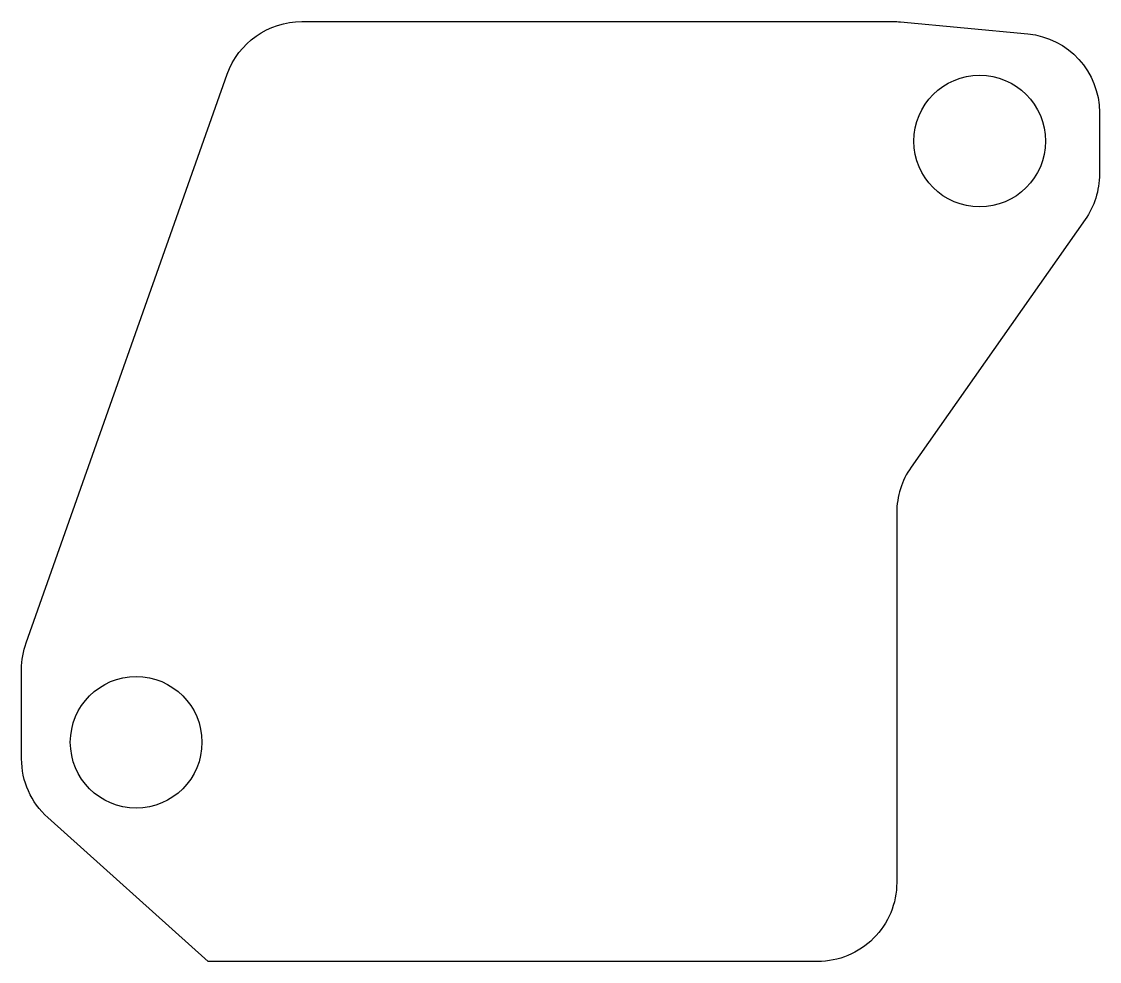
# Model space of a CAD drawing. Header units: millimetres. Extents: x -0.2 to 40.7, y -8.4 to 27.3.
import ezdxf

# ---------------------------------------------------------------- set-up
doc = ezdxf.new("R2010")
doc.units = ezdxf.units.MM
doc.layers.get('0').update_dxf_attribs({"linetype": 'CONTINUOUS'})

msp = doc.modelspace()

# ---------------------------------------------------------------- linework, layer by layer
msp.add_lwpolyline([(32.993, -5.45, -0.414214), (29.993, -8.45), (6.847, -8.45), (0.756, -2.985, -0.213018), (-0.241, -0.752), (-0.241, 2.651, -0.085179), (-0.069, 3.651), (7.568, 25.25, -0.317822), (10.397, 27.25), (32.852, 27.25, -0.023492), (33.133, 27.237), (37.972, 26.781, -0.386956), (40.69, 23.794), (40.69, 21.45, -0.154331), (40.145, 19.726), (33.538, 10.323, 0.154331), (32.993, 8.598)], format="xyb", close=True)
for centre in [(36.143, 22.709), (4.111, -0.125)]:
    msp.add_circle(centre, 2.5)

doc.saveas('drawing.dxf')
